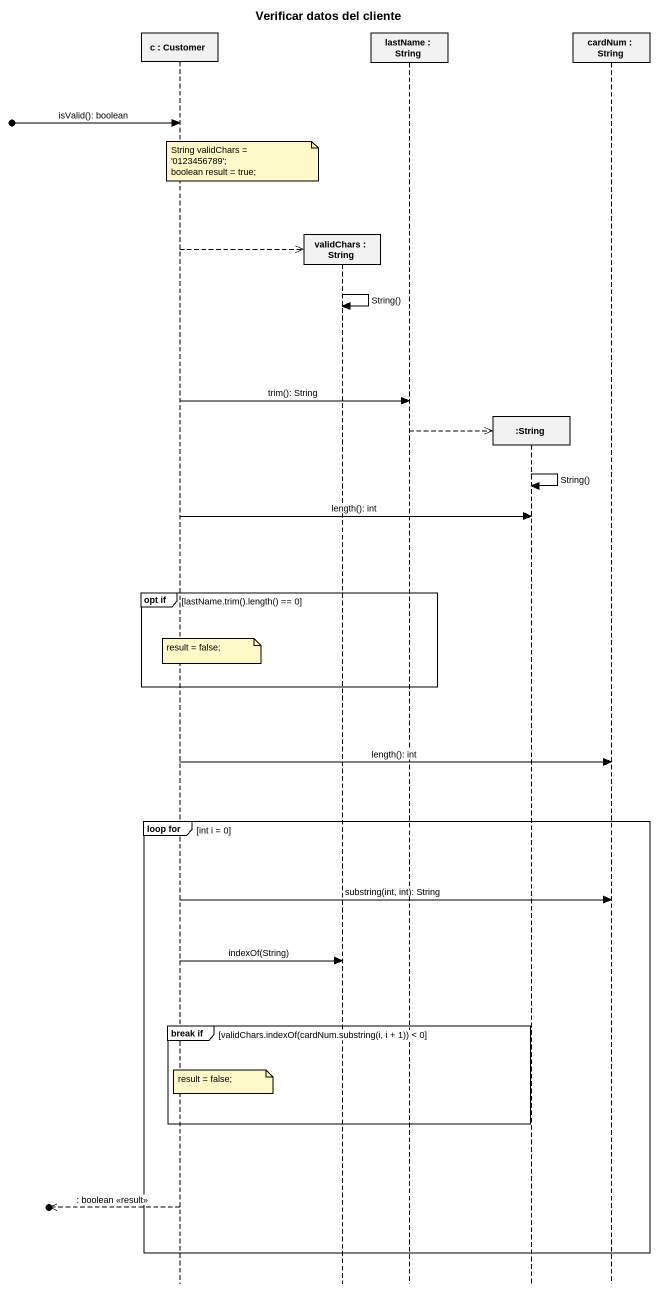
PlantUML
@startuml
title Verificar datos del cliente
hide footbox
participant "c : Customer" as c
participant "validChars : String" as validChars
participant "lastName : String" as lastName
participant ":String" as String
participant "cardNum : String" as cardNum

[o-> c : isValid(): boolean
note over c
  String validChars = '0123456789';
  boolean result = true;
end note
c -->> validChars **
validChars -> validChars : String()
c -> lastName : trim(): String
lastName -->> String **
String -> String : String()
c -> String : length(): int
group opt if [lastName.trim().length() == 0]
  note over c : result = false;
end
c -> cardNum : length(): int
group loop for [int i = 0]
  c -> cardNum : substring(int, int): String
  c -> validChars : indexOf(String)
  group break if [validChars.indexOf(cardNum.substring(i, i + 1)) < 0]
    note over c : result = false;
  end
  [o<<-- c : : boolean <<result>>
end
@enduml
